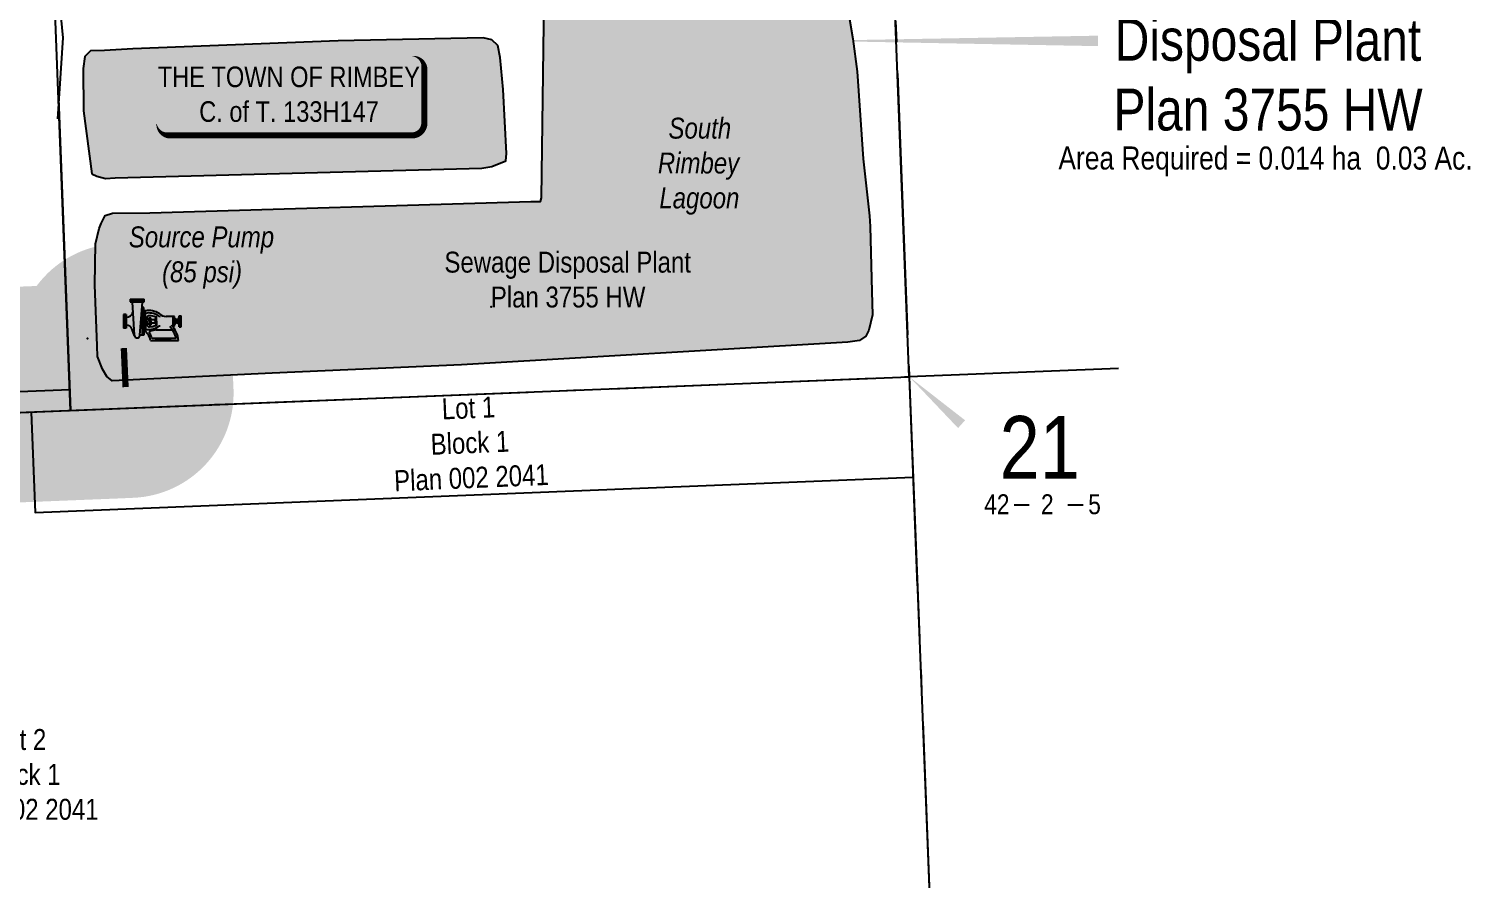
# Model space of a CAD drawing. Extents: x 670596 to 687743, y 5824540 to 5836613.
# Drawn here: x 687055 to 687743, y 5834738 to 5835144 of the extents above; entities that cross this region are included whole.
import ezdxf
from ezdxf.enums import TextEntityAlignment as Align

# ---------------------------------------------------------------- set-up
doc = ezdxf.new("R2010")
doc.units = 0
doc.header["$LTSCALE"] = 5
doc.header["$PDSIZE"] = 0.5
doc.linetypes.add('foc-QUARTERLINE', pattern=[33, 25, -3, 2, -3])
doc.layers.get('Defpoints').update_dxf_attribs({"color": 9})
for name, color, linetype in [('10', 1, 'Continuous'), ('9', 3, 'Continuous'), ('AS-FENCE', 48, 'foc-FENCE'), ('AS-OWNER', 7, 'Continuous'), ('AS-POWER', 104, 'foc-POWER'), ('C-SYMBOL', 7, 'Continuous'), ('F-RW', 190, 'Continuous'), ('L-AREAREQUIRED', 7, 'Continuous'), ('L-BD', 7, 'Continuous'), ('L-QSEC', 8, 'foc-QUARTERLINE'), ('L-SECLBL', 7, 'Continuous'), ('L-SECQ', 8, 'foc-QUARTERLINE'), ('L-TITLEDB', 4, 'Continuous'), ('L-TITLEDB-T', 4, 'Continuous'), ('P-BUFFER-H 30m', 51, 'Continuous'), ('T-WATER', 160, 'Continuous'), ('T-WATER-H', 133, 'Continuous'), ('T-WATER-T', 170, 'Continuous')]:
    doc.layers.add(name, color=color, linetype=linetype)
doc.layers.add('10-20_pump_placements_Poi', color=7, linetype='Continuous', plot=False)
doc.layers.add('P-PROPOSED-WL5', color=7, linetype='Continuous', true_color=0xbe647c)
doc.styles.add('100L', font='ARIALN.TTF', dxfattribs={"height": 11})
doc.styles.add('175L', font='ARIALN.TTF', dxfattribs={"height": 20})
doc.styles.add('80', font='ARIALN.TTF', dxfattribs={"height": 10})
doc.styles.add('80CG', font='ARIALN.TTF', dxfattribs={"height": 10})
doc.styles.add('80L', font='ARIALN.TTF', dxfattribs={"height": 10})
doc.styles.add('foc-LtypeFont', font='ARIALN.TTF', dxfattribs={"height": 7.349999999999999})
doc.styles.add('SIMPLEX', font='ARIALN.TTF')
doc.linetypes.add('foc-FENCE', pattern='A,10,-1,["X",foc-LtypeFont,S=0.2,R=0,X=-0.625,Y=-0.75],-1.239999999999999', length=12.24)
doc.linetypes.add('foc-FENCE-NOLINE', pattern='A,0,-6,["X",foc-LtypeFont,S=0.2,R=0,X=-0.625,Y=-0.75],-6.24', length=12.24)
doc.linetypes.add('foc-POWER', pattern='A,6,-1,["P",foc-LtypeFont,S=0.2,R=0,X=-0.625,Y=-0.75],-1.239999999999999,4', length=12.24)
doc.dimstyles.new('Compass 5 000', dxfattribs={"dimscale": 5, "dimtxt": 9, "dimasz": 2, "dimexe": 0.2, "dimexo": 0.0625, "dimgap": 0.5, "dimtad": 0, "dimtih": 1, "dimtoh": 1, "dimzin": 0, "dimdsep": 46, "dimtxsty": '80CG', "dimcen": 0.1, "dimse1": 1, "dimse2": 1, "dimclrd": 256, "dimclrt": 256, "dimaunit": 1, "dimadec": 4, "dimazin": 0, "dimtfac": 0.06, "dimtofl": 0, "dimtmove": 0, "dimatfit": 1, "dimfxl": 0.2, "dimtolj": 1, "dimtzin": 0, "dimlwd": -1, "dimarcsym": 0})

# ---------------------------------------------------------------- blocks, each defined once
blk = doc.blocks.new('L-SECLBL')
at = {"layer": '9', "color": 7}
for p, q in [((-5.082139060913505, -27.83004804289613), (-12.28857354467345, -27.83004804289613)), ((20.70431141927111, -27.83004804289613), (13.49787693551116, -27.83004804289613))]:
    blk.add_line(p, q, dxfattribs=at)
at = {"layer": '10', "color": 2, "style": 'SIMPLEX'}
blk.add_attdef('SEC', text='', height=30, dxfattribs=at).set_placement((0, 0), align=Align.MIDDLE)
at = {"layer": '10', "color": 5, "style": '80L'}
blk.add_attdef('TWP', text='', height=9.5, dxfattribs=at).set_placement((-14.43410290347765, -27.36845155570791), align=Align.MIDDLE_RIGHT)
blk.add_attdef('RGE', text='', height=9.5, dxfattribs=at).set_placement((3.622123863462547, -27.36845155570791), align=Align.MIDDLE_CENTER)
blk.add_attdef('MER', text='', height=9.5, dxfattribs=at).set_placement((23.16775162027989, -27.36845155570791), align=Align.MIDDLE_LEFT)
blk = doc.blocks.new('*D567')
at = {"layer": 'Defpoints', "color": 0, "transparency": 16777216}
for p in [(687046.4780139367, 5835167.301918361), (687047.4473975773, 5835064.845549649), (687050.4640897943, 5835064.96304913)]:
    blk.add_point(p, dxfattribs=at)
at = {"layer": 'F-RW', "transparency": 16777216}
for p, q in [((687033.4688985243, 5835166.795216252), (687023.4764749503, 5835166.40601361)), ((687056.470437132, 5835167.69112099), (687066.4628603272, 5835168.080323617))]:
    blk.add_line(p, q, dxfattribs=at)
for points in [[(687033.4040314197, 5835168.460620118), (687033.533765629, 5835165.129812386), (687043.4613217197, 5835167.18441888)], [(687056.4055700273, 5835169.356524856), (687056.5353042367, 5835166.025717123), (687046.4780139367, 5835167.301918361)]]:
    blk.add_solid(points, dxfattribs=at)
at = {"layer": 'F-RW', "transparency": 16777216, "insert": (686981.788207556, 5835166.40601361), "char_height": 10, "attachment_point": 5, "style": '80CG'}
blk.add_mtext('\\A1;3.00 Utility R/W\\PPlan 092 5275', dxfattribs=at)
blk = doc.blocks.new('*U877')
h = blk.add_hatch(color=59)
edge = h.paths.add_edge_path()
edge.add_line((-58.99999999999999, -20), (58.99999999999999, -20))
edge.add_arc((58.99999999999999, -13.99999999999999), 6.000000000000007, 269.9999999999999, 359.9999999999999)
edge.add_line((65, -14), (65, 12.5))
edge.add_arc((58.99999999999999, 12.49999999999999), 6.000000000000007, 6.785183320455494e-14, 90.00000000000007)
edge.add_line((58.99999999999999, 18.5), (-58.99999999999999, 18.5))
edge.add_arc((-58.99999999999999, 12.49999999999999), 6.000000000000007, 89.99999999999993, 179.9999999999999)
edge.add_line((-65, 12.5), (-65, -14))
edge.add_arc((-58.99999999999999, -13.99999999999999), 6.000000000000007, 180, 270.0000000000001)
at = {"color": 1, "flags": 128}
blk.add_lwpolyline([(-58.99999999999999, -20, 3, 3, 0), (58.99999999999999, -20, 3, 3, 0.4142135623730951), (65, -14, 3, 3, 0), (65, 12.5, 3, 0, 0.4142135623730951), (58.99999999999999, 18.5, 0, 0, 0), (-58.99999999999999, 18.5, 0, 0, 0.4142135623730951), (-65, 12.5, 0, 0, 0), (-65, -14, 0, 3, 0.4142135623730951)], format="xyseb", close=True, dxfattribs=at)
blk.add_lwpolyline([(-29.35877694788403, -8.721113878037666, 0, 7.499999999999999, 0), (-6.097723216979049e-17, -6.410358460425463e-16, 0, 0, 0)], format="xyseb", dxfattribs=at)
at = {"color": 1, "style": '80'}
blk.add_attdef('ENTER_TEXT_001', (-36.68144611186905, -4.993178717598909), '', height=10, dxfattribs=at)
blk = doc.blocks.new('A$C32476C2E')
for p, q in [((-61.88993703119559, 54.19203774227935), (-61.88993703119559, 47.16078774227935)), ((-61.88993703119559, 54.19203774227935), (-26.73368703119559, 54.19203774227935)), ((-61.88993703119559, 50.67641274227935), (-26.73368703119559, 50.67641274227935)), ((-61.88993703119559, 47.16078774227935), (-26.73368703119559, 47.16078774227935)), ((-51.34306203119559, -37.7901665499885), (-56.61649953119559, 46.37910114464466)), ((-37.28056203119559, -37.21421225772247), (-30.99515946011525, 46.59115535670207)), ((-26.73368703119559, 47.16078774227935), (-26.73368703119559, 54.19203774227935)), ((-72.43681203119559, 15.52016274227935), (-79.46806203119559, 15.52016274227935)), ((-79.46806203119559, 15.52016274227935), (-79.46806203119559, -19.63608725772065)), ((-75.95243703119559, 15.52016274227935), (-75.95243703119559, -19.63608725772065)), ((-72.43681203119559, 15.52016274227935), (-72.43681203119559, -19.63608725772065)), ((-32.00712453119559, -2.057962257720646), (-32.00712453119559, 33.09828774227935)), ((-27.61259328119559, 33.09828774227935), (-32.00712453119559, 33.09828774227935)), ((-27.61259328119559, 24.30922524227935), (-27.61259328119559, 33.09828774227935)), ((-27.61259328119559, -2.057962257720646), (-27.61259328119559, 24.30922524227935)), ((-23.21806203119559, 24.30922524227935), (-27.61259328119559, 24.30922524227935)), ((-23.21806203119559, -2.057962257720646), (-23.21806203119559, 24.30922524227935)), ((-19.70243703119559, -2.057962257720646), (-19.70243703119559, 6.788695671510141)), ((-19.70243703119559, 4.270162742279354), (-13.37431203119559, 4.270162742279354)), ((-13.37431203119559, 6.788695671510141), (-9.858687031195586, 6.788695671510141)), ((-13.37431203119559, -2.057962257720646), (-13.37431203119559, 6.788695671510141)), ((-9.858687031195586, -2.057962257720646), (-9.858687031195586, 6.788695671510141)), ((-9.858687031195586, 2.336568992279354), (1.391312968804414, 2.336568992279354)), ((1.391312968804414, 4.162344098765971), (3.149125468804414, 5.920156598765971)), ((1.391312968804414, -2.057962257720646), (1.391312968804414, 4.162344098765971)), ((3.149125468804414, -2.057962257720646), (3.149125468804414, 8.488912742277535)), ((5.258500468804414, -2.057962257720646), (5.258500468804414, 8.791136355108392)), ((50.61006296880441, 10.24672524227935), (29.51631296880441, 10.24672524227935)), ((47.09443796880441, -14.36264975772065), (47.09443796880441, 10.24672524227935)), ((50.61006296880441, -14.36264975772065), (50.61006296880441, 10.24672524227935)), ((54.12568796880441, 3.215475242279354), (50.61006296880441, 6.731100242279354)), ((54.12568796880441, -7.331399757720646), (54.12568796880441, 3.215475242279354)), ((59.39912546880441, 2.336568992279354), (54.12568796880441, 2.336568992279354)), ((62.91475046880441, 4.973287742279354), (59.39912546880441, 4.973287742279354)), ((59.39912546880441, -9.089212257720646), (59.39912546880441, 4.973287742279354)), ((62.91475046880441, -16.12046225772065), (62.91475046880441, 12.00453774227935)), ((62.91475046880441, 12.00453774227935), (68.18818796880441, 12.00453774227935)), ((68.18818796880441, -16.12046225772065), (68.18818796880441, 12.00453774227935)), ((-72.43681203119559, -19.63608725772065), (-79.46806203119559, -19.63608725772065)), ((-51.12952825602406, -39.24579282118611), (-57.14160108791839, -22.72775847143384)), ((-32.00712453119559, -2.057962257720646), (-32.00712453119559, -37.21421225772247)), ((-27.61259328119559, -2.057962257720646), (-27.61259328119559, -28.42514975772065)), ((-27.61259328119559, -28.42514975772247), (-27.61259328119559, -37.21421225772247)), ((-23.21806203119559, -28.42514975772247), (-27.61259328119559, -28.42514975772247)), ((-23.21806203119559, -2.057962257720646), (-23.21806203119559, -28.42514975772065)), ((-19.70243703119559, -2.057962257720646), (-19.70243703119559, -10.90462018695325)), ((-19.70243703119559, -8.386087257720646), (-13.37431203119559, -8.386087257720646)), ((-13.37431203119559, -2.057962257720646), (-13.37431203119559, -10.90462018695325)), ((-13.37431203119559, -10.90462018695325), (-9.858687031195586, -10.90462018695325)), ((4.305314451125014, -24.1032480304857), (-10.55041130657628, -26.92590041363292)), ((-9.858687031195586, -2.057962257720646), (-9.858687031195586, -10.90462018695325)), ((-9.858687031195586, -6.452493507720646), (1.391312968804414, -6.452493507720646)), ((1.391312968804414, -2.057962257720646), (1.391312968804414, -8.278268614209082)), ((1.391312968804414, -8.278268614209082), (3.149125468804414, -10.03608111420908)), ((3.149125468804414, -2.057962257720646), (3.149125468804414, -12.60483725772065)), ((4.305314451125014, -18.7489867946224), (4.305314451125014, -24.1032480304857)), ((4.305314451125014, -24.1032480304857), (45.68698958517416, -24.1032480304857)), ((5.258500468804414, -2.057962257720646), (5.258500468804414, -12.9070608705515)), ((50.61006296880441, -14.36264975772065), (45.33662546880441, -14.36264975772065)), ((54.12568796880441, -7.331399757720646), (50.61006296880441, -10.84702475772065)), ((59.39912546880441, -6.452493507720646), (54.12568796880441, -6.452493507720646)), ((62.91475046880441, -9.089212257720646), (59.39912546880441, -9.089212257720646)), ((62.91475046880441, -16.12046225772065), (68.18818796880441, -16.12046225772065)), ((-27.61259328119559, -37.21421225772247), (-37.28056203119559, -37.21421225772247)), ((-10.20844021895937, -51.10622978739138), (61.21962951849855, -51.10622978674655)), ((54.91529448686924, -45.8327922872104), (-6.157027354147431, -45.8327922872104)), ((4.34739144838386, -48.9968547872104), (2.23801644838386, -51.1062297872104)), ((39.39662139818392, -48.9968547872104), (4.34739144838386, -48.9968547872104)), ((39.39662139818392, -48.9968547872104), (41.50599639818392, -51.1062297872104))]:
    blk.add_line(p, q)
for centre, radius, start, end in [((-57.26730073718136, 46.51273345590562), 0.6643792624125181, 348.3964511492638, 77.27232175530291), ((-30.28327044337493, 46.43405835053454), 0.7290167634540492, 94.53994781668997, 183.8660646868405), ((-70.65412342620039, 24.2550015530469), 15.97906820182623, 263.5945194043522, 348.0269283035627), ((-14.12740658641269, -21.64374753381162), 46.84352381467226, 56.19006752933596, 101.1900675230694), ((-14.12740658641269, -21.64374753381162), 40.69118006467227, 56.19006752933596, 102.9091653320807), ((-13.70278536785554, 6.004886078939307), 6.050634475722536, 82.55688916562542, 172.5568891640034), ((-13.82035746848851, -30.5925084931514), 42.60658208469801, 66.52910747046464, 88.78776429349294), ((3.526460787146789, 13.36761596629185), 4.893273657836026, 265.5773564003583, 292.9639320502018), ((6.870051198064175, 5.476803549287069), 3.676704022204576, 95.16316725837892, 112.9639320502018), ((13.3930920742896, 17.34113489596712), 7.111909899255153, 226.6907687436891, 273.7462144402068), ((29.21472002402152, 34.98102413032393), 24.73613752766352, 225.6985905132676, 270.6985905142661), ((-71.03880731075333, -26.81022203346765), 14.48443473302684, 16.37075524429027, 95.53868064803719), ((-14.12740658641269, 17.52782301836851), 40.69118006467227, 257.0908346679192, 303.8099324706641), ((-52.68084889185047, -60.39631423260289), 43.47655882744515, 12.33811534400545, 47.33811534420311), ((-13.70278536785554, -10.12081059438242), 6.050634475722536, 187.4431108359966, 277.4431108343746), ((-9.894168002807419, -30.37973362716184), 3.515624999999996, 100.758207145662, 215.0512070311248), ((-13.82035746848851, 26.47658397770829), 42.60658208469801, 271.212235706507, 293.4708925295354), ((-52.68084889185047, -60.39631423260289), 48.74999632744515, 17.38187633220409, 35.05120703112475), ((3.526460787146789, -17.48354048173314), 4.893273657836026, 67.03606794979818, 94.42264359964177), ((6.870051198064175, -9.592728064728362), 3.676704022204576, 247.0360679497982, 264.8368327416211), ((13.3930920742896, -21.45705941141023), 7.111909899255153, 86.25378555979323, 133.3092312563109), ((-10.20329619868426, -60.6636075737988), 66.78610585247161, 12.83031304376394, 42.6216932248688), ((-10.20329619868426, -60.6636075737988), 72.0595433524716, 7.621693221470606, 42.6216932248688), ((-44.31181203119559, -37.50218940385457), 7.037144832898841, 182.3453380859005, 2.345338085900539)]:
    blk.add_arc(centre, radius, start, end)

msp = doc.modelspace()

# ---------------------------------------------------------------- hatches: boundary and pattern name
at = {"layer": 'P-BUFFER-H 30m'}
h = msp.add_hatch(color=256, dxfattribs=at)
h.dxf.hatch_style = 1
edge = h.paths.add_edge_path()
edge.add_line((677190.8804809288, 5826034.364196857), (676987.8400782319, 5826027.224889108))
edge.add_line((676987.8400782319, 5826027.224889108), (676988.3507168845, 5826011.208282362))
edge.add_arc((676938.3823056491, 5826009.615198222), 49.99380000023535, -120.52104744626439, 1.8260754748254726, ccw=False)
edge.add_line((676912.9927120588, 5825966.548406191), (676909.9340709371, 5825968.351597266))
edge.add_arc((676935.3236645277, 5826011.418389297), 49.99380000083318, 181.8260754748169, 239.4789525533908, ccw=False)
edge.add_line((676885.3552532921, 5826009.825305157), (676883.2220057723, 5826076.736390817))
edge.add_arc((676933.1904170058, 5826078.329474955), 49.9937999983143, 92.0138048504997, 181.8260754727598, ccw=False)
edge.add_line((676931.4336204253, 5826128.292398249), (677186.7816153753, 5826137.270945847))
edge.add_line((677186.7816153753, 5826137.270945847), (677172.574498836, 5826493.956998709))
edge.add_arc((677222.5286888516, 5826495.946717557), 49.99380042781332, 182.2172358071159, 182.2809350214778, ccw=False)
edge.add_line((677172.5723176165, 5826494.012537048), (677161.5759870582, 5826778.027777437))
edge.add_arc((677211.532357861, 5826779.961958033), 49.99379999927343, 133.3220099688192, 182.2172359265373, ccw=False)
edge.add_line((677177.2317179876, 5826816.33290994), (677158.549569825, 5827298.558739234))
edge.add_line((677158.549569825, 5827298.558739234), (677123.3278614666, 5828102.040965809))
edge.add_line((677123.3278614666, 5828102.040965809), (677088.028748123, 5828904.380935578))
edge.add_arc((677137.974234793, 5828906.578297582), 49.99380000040178, 92.09452760875541, 182.5191151791653, ccw=False)
edge.add_line((677136.1470483202, 5828956.53869618), (677941.6879508107, 5828985.999498769))
edge.add_line((677941.6879508107, 5828985.999498769), (678795.3902787333, 5829017.43004334))
edge.add_arc((678838.0138609824, 5828991.303231927), 49.99379999916208, 92.1786548630281, 148.4931142227139, ccw=False)
edge.add_line((678836.1133197733, 5829041.260893816), (679095.9397295007, 5829051.145479688))
edge.add_line((679095.9397295007, 5829051.145479688), (679103.0377456074, 5829053.866932841))
edge.add_arc((679120.93546327, 5829007.186618567), 49.99379999770464, 92.18665993848322, 110.97734287237219, ccw=False)
edge.add_line((679119.0279422487, 5829057.144014434), (679561.0690634183, 5829074.022450952))
edge.add_arc((679566.8769531734, 5829024.367154607), 49.99380000101343, 92.1953972546412, 96.67124038566112, ccw=False)
edge.add_line((679564.9618139244, 5829074.324259008), (680316.8067394629, 5829103.146740815))
edge.add_line((680316.8067394629, 5829103.146740815), (680289.0287524462, 5829852.071255763))
edge.add_line((680289.0287524462, 5829852.071255763), (680264.0539601898, 5830522.758450821))
edge.add_arc((680314.0131344914, 5830524.618811329), 49.99379999675961, 133.2580564013819, 182.1325728501446, ccw=False)
edge.add_line((680279.7531132465, 5830561.028026954), (680276.1957078535, 5830656.553154374))
edge.add_line((680276.1957078535, 5830656.553154374), (680246.2125682475, 5831460.205680083))
edge.add_line((680246.2125682475, 5831460.205680083), (680215.3506607822, 5832284.366377101))
edge.add_arc((680265.3094459989, 5832286.237157142), 49.99379999845644, 92.1486262944868, 182.1445225585416, ccw=False)
edge.add_line((680263.43508773, 5832336.195808237), (681068.8770913476, 5832366.414536078))
edge.add_line((681068.8770913476, 5832366.414536078), (681821.4006106888, 5832394.715976526))
edge.add_line((681821.4006106888, 5832394.715976526), (681805.5984908852, 5832816.244075933))
edge.add_arc((681855.5571990293, 5832818.116913099), 49.99380000031443, 143.1131917431615, 182.1468817975064, ccw=False)
edge.add_line((681815.5710140482, 5832848.124996162), (681834.7319575336, 5832873.657217894))
edge.add_arc((681874.7181425142, 5832843.649134831), 49.99379999989645, 2.145927336964519, 143.1131917428412, ccw=False)
edge.add_line((681924.6768818494, 5832845.521139761), (681941.4012525458, 5832399.193001022))
edge.add_line((681941.4012525458, 5832399.193001022), (682694.7046213544, 5832426.985183655))
edge.add_line((682694.7046213544, 5832426.985183655), (683448.0593631715, 5832454.840189478))
edge.add_line((683448.0593631715, 5832454.840189478), (683412.2190721737, 5833411.236946976))
edge.add_arc((683462.1778053935, 5833413.109115114), 49.9938000001992, 133.5622716260726, 182.1461145137379, ccw=False)
edge.add_line((683427.7249511557, 5833449.335912838), (683406.046508811, 5834013.773954656))
edge.add_line((683406.046508811, 5834013.773954656), (683375.9157095338, 5834817.728394403))
edge.add_line((683375.9157095338, 5834817.728394403), (683345.9769720432, 5835624.469940008))
edge.add_arc((683395.9363817504, 5835626.323968095), 49.99380000002244, 92.2874280629639, 182.1253105176608, ccw=False)
edge.add_line((683393.9410018761, 5835676.277931877), (684197.2898973346, 5835708.36720161))
edge.add_line((684197.2898973346, 5835708.36720161), (684908.4665569164, 5835736.779614375))
edge.add_line((684908.4665569164, 5835736.779614375), (684942.3609480461, 5835811.073273954))
edge.add_arc((684987.8448597557, 5835790.322519415), 49.99379999903799, 65.13145555306909, 155.4764919075257, ccw=False)
edge.add_line((685008.8691414252, 5835835.680645684), (685028.6674978568, 5835826.503762593))
edge.add_arc((685007.6432161885, 5835781.145636323), 49.99379999919473, -16.068914394252715, 65.13145555484948, ccw=False)
edge.add_line((685055.6837318634, 5835767.307685168), (685044.6581673055, 5835729.030789898))
edge.add_line((685044.6581673055, 5835729.030789898), (685314.6884337378, 5835739.386260556))
edge.add_arc((685316.6042525291, 5835689.429182211), 49.99379999981374, 34.222356411706926, 92.19617662151978, ccw=False)
edge.add_line((685357.9421855058, 5835717.545998098), (685598.0179538922, 5835364.581563503))
edge.add_line((685598.0179538922, 5835364.581563503), (685834.7504314238, 5835370.452297323))
edge.add_arc((685835.9898476929, 5835320.473863116), 49.99380000023381, 2.198313207829017, 91.42058810459667, ccw=False)
edge.add_line((685885.9468545618, 5835322.391544829), (685911.1915576167, 5834664.748623219))
edge.add_line((685911.1915576167, 5834664.748623219), (686635.7704043548, 5834691.532356042))
edge.add_line((686635.7704043548, 5834691.532356042), (686625.9926963131, 5834943.667361042))
edge.add_line((686625.9926963131, 5834943.667361042), (686625.6034464774, 5834953.704836996))
edge.add_arc((686675.5596969487, 5834955.642123058), 49.99379999997503, 92.28887452050111, 182.2207976408811, ccw=False)
edge.add_line((686673.563055965, 5835005.596036451), (687058.3659113237, 5835020.97647613))
edge.add_arc((687098.5545669943, 5834991.240101201), 49.99380000066553, 92.51271520238419, 143.5015347609716, ccw=False)
edge.add_line((687096.3627839483, 5835041.185833007), (687099.3595278569, 5835041.317339993))
edge.add_arc((687101.5513109004, 5834991.371608186), 49.99380000256271, 2.5127152038153895, 92.51271519935818, ccw=False)
edge.add_line((687151.4970427067, 5834993.563391233), (687152.4464369555, 5834971.928863783))
edge.add_arc((687102.5007051491, 5834969.737080734), 49.99380000164975, -87.48749154816238, 2.512715205947984, ccw=False)
edge.add_line((687104.6923079671, 5834919.791341019), (687096.4293126514, 5834919.428763471))
edge.add_arc((687094.2377107601, 5834969.37450309), 49.99379986540583, 272.28887346647775, 272.5125073956652, ccw=False)
edge.add_line((687096.2343508195, 5834919.420589795), (686730.5644227695, 5834904.804886732))
edge.add_line((686730.5644227695, 5834904.804886732), (686741.0095050527, 5834635.460490009))
edge.add_arc((686691.05325458, 5834633.523203942), 49.99380000155142, -87.77920235092552, 2.220797646151823, ccw=False)
edge.add_line((686692.9905406494, 5834583.566953469), (686662.1708520589, 5834582.371776638))
edge.add_arc((686660.2335659824, 5834632.328027107), 49.993799998436, 247.18295690103, 272.2207976573724, ccw=False)
edge.add_line((686640.8464810272, 5834586.246349889), (686635.5675002821, 5834588.467277046))
edge.add_line((686635.5675002821, 5834588.467277046), (685862.1137111452, 5834559.876903853))
edge.add_arc((685860.2669739408, 5834609.836583599), 49.99380000099103, 182.1983132067573, 272.1169490162134, ccw=False)
edge.add_line((685810.3099670717, 5834607.918901887), (685785.0407420208, 5835266.200639391))
edge.add_line((685785.0407420208, 5835266.200639391), (685571.6881295895, 5835260.909703347))
edge.add_arc((685570.4487133214, 5835310.888137554), 49.99380000021073, 214.2223564129646, 271.42058810352967, ccw=False)
edge.add_line((685529.1107803453, 5835282.771321665), (685289.297665682, 5835635.349597247))
edge.add_line((685289.297665682, 5835635.349597247), (685002.2255493896, 5835624.340583656))
edge.add_line((685002.2255493896, 5835624.340583656), (684975.4307748425, 5835623.270117534))
edge.add_arc((684973.4350867369, 5835673.224069004), 49.99380000004176, 229.8379582817899, 272.2877815956027, ccw=False)
edge.add_line((684941.1915087594, 5835635.017633451), (684201.4007238897, 5835605.462049946))
edge.add_line((684201.4007238897, 5835605.462049946), (683450.8530729626, 5835575.48189295))
edge.add_line((683450.8530729626, 5835575.48189295), (683478.8314097072, 5834821.566028071))
edge.add_line((683478.8314097072, 5834821.566028071), (683508.9597258829, 5834017.677363908))
edge.add_line((683508.9597258829, 5834017.677363908), (683532.1915619628, 5833412.794458669))
edge.add_arc((683482.2345943314, 5833410.875755069), 49.99379999995887, -46.495354788506916, 2.199485212504726, ccw=False)
edge.add_line((683516.6509952986, 5833374.614324003), (683552.9598423014, 5832405.71416794))
edge.add_arc((683503.0011090818, 5832403.841999803), 49.99380000008286, -87.88247491693062, 2.146114513742873, ccw=False)
edge.add_line((683504.8483485939, 5832353.882338628), (682698.5058997488, 5832324.068132591))
edge.add_line((682698.5058997488, 5832324.068132591), (681892.2713750014, 5832294.323121213))
edge.add_arc((681890.4281704917, 5832344.28293142), 49.99380000310763, 264.0564450952953, 272.1128975843043, ccw=False)
edge.add_arc((681876.3416856104, 5832343.751338695), 49.99379123082461, 272.1539470952598, 280.2658647043726, ccw=False)
edge.add_line((681878.2206829764, 5832293.792870639), (681072.7430562018, 5832263.499894642))
edge.add_line((681072.7430562018, 5832263.499894642), (680320.2486431507, 5832235.267664449))
edge.add_line((680320.2486431507, 5832235.267664449), (680349.1279229098, 5831464.052608143))
edge.add_line((680349.1279229098, 5831464.052608143), (680379.1114616329, 5830660.389395101))
edge.add_line((680379.1114616329, 5830660.389395101), (680384.1821018971, 5830524.230174452))
edge.add_arc((680334.2229329881, 5830522.369669035), 49.99380000044761, -46.742123015459015, 2.132739039330204, ccw=False)
edge.add_line((680368.4828402228, 5830485.960346125), (680391.9449242785, 5829855.896258929))
edge.add_line((680391.9449242785, 5829855.896258929), (680421.6849619369, 5829054.072756211))
edge.add_arc((680371.7255148669, 5829052.219735185), 49.99380000027605, -87.80460273545219, 2.1241555741411275, ccw=False)
edge.add_line((680373.6406541246, 5829002.262630784), (679575.7986518892, 5828971.676820052))
edge.add_arc((679569.97741778, 5829021.330553777), 49.99380000920783, 272.1866600040701, 276.68663828273515, ccw=False)
edge.add_line((679571.8849388589, 5828971.373157901), (679131.7196288949, 5828954.566345371))
edge.add_line((679131.7196288949, 5828954.566345371), (679124.6180614812, 5828951.84353061))
edge.add_arc((679106.7203438181, 5828998.523844884), 49.99379999787134, 272.17865485293623, 290.97734287287045, ccw=False)
edge.add_line((679108.6208850183, 5828948.566182995), (678884.6317231485, 5828940.044954888))
edge.add_arc((678841.9738664721, 5828966.115768113), 49.99380000025629, 272.1084919261836, 328.56835824806956, ccw=False)
edge.add_line((678843.8132294046, 5828916.155816327), (677945.4648178057, 5828883.081549651))
edge.add_line((677945.4648178057, 5828883.081549651), (677193.2629791098, 5828855.571498886))
edge.add_line((677193.2629791098, 5828855.571498886), (677226.2159118258, 5828106.559611387))
edge.add_line((677226.2159118258, 5828106.559611387), (677261.4438908768, 5827302.934352148))
edge.add_arc((677211.4980557177, 5827300.744910261), 49.9938006709377, 2.2186144612774115, 2.5100294866941795, ccw=False)
edge.add_line((677261.4543806409, 5827302.680292831), (677281.716245678, 5826779.678623745))
edge.add_arc((677231.7599214221, 5826777.743241201), 49.99380000313408, -46.67947833548982, 2.2186144610196266, ccw=False)
edge.add_line((677266.0596165219, 5826741.371398317), (677275.4813017863, 5826498.026385084))
edge.add_line((677275.4813017863, 5826498.026385084), (677306.8265570115, 5825711.067586553))
edge.add_line((677306.8265570115, 5825711.067586553), (677315.4714988866, 5825699.600924448))
edge.add_arc((677275.5516906457, 5825669.504596615), 49.99380000570915, 1.9884116911886736, 37.01335822943719, ccw=False)
edge.add_line((677325.5153876417, 5825671.239249744), (677327.4166101103, 5825616.477809747))
edge.add_arc((677277.4529131183, 5825614.743156615), 49.99380000159369, -88.09994367683862, 1.988411694546187, ccw=False)
edge.add_line((677279.1105155938, 5825564.776844037), (677258.016187183, 5825564.077052337))
edge.add_arc((677256.358584709, 5825614.043364914), 49.99380000065875, 181.9899797795944, 271.9000563214632, ccw=False)
edge.add_line((677206.3949352117, 5825612.307344364), (677206.1559706131, 5825619.184880148))
edge.add_line((677206.1559706131, 5825619.184880148), (676448.533593389, 5825593.111541637))
edge.add_line((676448.533593389, 5825593.111541637), (675621.6057719105, 5825565.446610208))
edge.add_line((675621.6057719105, 5825565.446610208), (674813.8111490574, 5825535.401462504))
edge.add_line((674813.8111490574, 5825535.401462504), (674006.0721404072, 5825504.830373805))
edge.add_line((674006.0721404072, 5825504.830373805), (673985.9665052483, 5825504.069421399))
edge.add_arc((673984.0757076475, 5825554.027453082), 49.99380006697655, 271.8479045362655, 272.16748008653553, ccw=False)
edge.add_line((673985.6878290881, 5825504.059652354), (673184.7026517789, 5825478.217304553))
edge.add_line((673184.7026517789, 5825478.217304553), (672384.0685141787, 5825452.35252918))
edge.add_line((672384.0685141787, 5825452.35252918), (672364.0284384795, 5825451.705127283))
edge.add_line((672364.0284384795, 5825451.705127283), (671562.2552382208, 5825423.566951888))
edge.add_line((671562.2552382208, 5825423.566951888), (671405.7156180537, 5825418.102133894))
edge.add_line((671405.7156180537, 5825418.102133894), (671360.4740762493, 5825352.877993526))
edge.add_line((671360.4740762493, 5825352.877993526), (671368.4304930212, 5825306.564644086))
edge.add_line((671368.4304930212, 5825306.564644086), (671377.8639585739, 5825268.224871074))
edge.add_line((671377.8639585739, 5825268.224871074), (671395.7984005411, 5825272.309791232))
edge.add_arc((671406.9011097403, 5825223.564433639), 49.99379999951159, 6.188841273271009, 102.83133203417083, ccw=False)
edge.add_line((671456.6035448087, 5825228.954052057), (671457.8415193033, 5825217.537595057))
edge.add_line((671457.8415193033, 5825217.537595057), (671465.0547432953, 5825159.957371482))
edge.add_line((671465.0547432953, 5825159.957371482), (671491.7121325003, 5825126.618281857))
edge.add_arc((671452.66560341, 5825095.397317675), 49.99380000021132, 1.3091926343059868, 38.64525765748152, ccw=False)
edge.add_line((671502.6463528518, 5825096.539562705), (671503.5232328062, 5825058.170284533))
edge.add_arc((671453.5424833649, 5825057.028039503), 49.99379999983714, -32.60195663096971, 1.3091926343183218, ccw=False)
edge.add_line((671495.658960158, 5825030.091402353), (671398.3099548325, 5824877.882457312))
edge.add_arc((671356.1934780393, 5824904.819094462), 49.99379999988853, 193.7273876631929, 327.3980433691022, ccw=False)
edge.add_arc((671355.0901835654, 5824908.661962905), 49.99381142199702, 147.3980158703505, 198.3106756711487, ccw=False)
edge.add_line((671312.9737100782, 5824935.598626423), (671400.1933682589, 5825071.969944385))
edge.add_line((671400.1933682589, 5825071.969944385), (671400.0947135057, 5825076.286740148))
edge.add_line((671400.0947135057, 5825076.286740148), (671375.283485024, 5825107.316927075))
edge.add_arc((671414.3300141079, 5825138.537891256), 49.9937999940473, 187.1403940578782, 218.6452576603968, ccw=False)
edge.add_line((671364.7239384755, 5825132.323609462), (671361.4009305264, 5825158.849825878))
edge.add_line((671361.4009305264, 5825158.849825878), (671349.9518265205, 5825156.242068364))
edge.add_arc((671338.8491173235, 5825204.987425959), 49.99380000083649, 193.8229906482681, 282.831332031225, ccw=False)
edge.add_line((671290.3032134012, 5825193.042751375), (671268.000625006, 5825283.685598579))
edge.add_arc((671319.4596445936, 5825296.347042568), 52.99380021096017, 189.7479906476479, 193.8229906484293, ccw=False)
edge.add_line((671267.2309690022, 5825287.37440044), (671255.5108952796, 5825355.595546384))
edge.add_arc((671307.739570673, 5825364.568188477), 52.99380000977771, 145.2535906554366, 189.7479906461871, ccw=False)
edge.add_line((671264.1954842594, 5825394.771754126), (671336.2351846354, 5825498.630449963))
edge.add_arc((671377.3142230674, 5825470.136720127), 49.99379999987853, 91.99939063574249, 145.2535906526595, ccw=False)
edge.add_line((671375.56999599, 5825520.100083808), (671558.6523416395, 5825526.491510663))
edge.add_line((671558.6523416395, 5825526.491510663), (672360.4859280474, 5825554.631806166))
edge.add_arc((672362.2393772946, 5825504.668765158), 49.99380012542721, 91.85035024035119, 92.00996624192481, ccw=False)
edge.add_line((672360.6251229485, 5825554.636497085), (672380.7431683653, 5825555.28642947))
edge.add_line((672380.7431683653, 5825555.28642947), (673181.37943923, 5825581.151273713))
edge.add_line((673181.37943923, 5825581.151273713), (673982.2274373757, 5825606.989195724))
edge.add_line((673982.2274373757, 5825606.989195724), (674002.1769675586, 5825607.744286284))
edge.add_line((674002.1769675586, 5825607.744286284), (674809.948702986, 5825638.316602957))
edge.add_line((674809.948702986, 5825638.316602957), (675617.8823731957, 5825668.366912764))
edge.add_arc((675619.7405585845, 5825618.4076575), 49.99380000953518, 91.91611826187881, 92.13007831188071, ccw=False)
edge.add_line((675618.068948932, 5825668.373503441), (676445.0421715702, 5825696.039930785))
edge.add_line((676445.0421715702, 5825696.039930785), (677203.3168126083, 5825722.13574103))
edge.add_line((677203.3168126083, 5825722.13574103), (677190.8804809288, 5826034.364196857))
at = {"layer": 'P-PROPOSED-WL5'}
h = msp.add_hatch(color=256, dxfattribs=at)
h.dxf.hatch_style = 1
h.paths.add_polyline_path([(686644.990844603, 5834641.84524194), (686645.1133166883, 5834638.689287712), (686660.2335659906, 5834632.328027107), (686691.0532545816, 5834633.523203944), (686678.6731866815, 5834952.764530074), (687102.5007095431, 5834969.736980631), (687102.3691972127, 5834972.733846396), (687099.3724576969, 5834972.60223932), (686675.5596969489, 5834955.64212306), (686687.9396268202, 5834636.404356213), (686660.7828721439, 5834635.351226686), (686645.3183035968, 5834641.857346307)])
at = {"layer": 'T-WATER-H'}
h = msp.add_hatch(color=256, dxfattribs=at)
h.dxf.hatch_style = 1
h.paths.add_polyline_path([(687089.1933675626, 5835050.863650571), (687091.1877791659, 5835054.562411369), (687094.6050851853, 5835055.699584639), (687112.5438801687, 5835055.978258946), (687294.5607296933, 5835061.337200493), (687299.1166032254, 5835061.335710646), (687299.6866314659, 5835063.04296043), (687300.8762972147, 5835157.929806976), (687302.0171912296, 5835163.905428477), (687302.8731283911, 5835169.027457162), (687306.5751120929, 5835170.164537353), (687312.5552759379, 5835171.870017917), (687330.2092071178, 5835171.57963997), (687406.2924249741, 5835172.12698504), (687424.800689858, 5835172.405537275), (687429.3561911479, 5835171.265756744), (687434.4800455894, 5835166.710917963), (687439.0348954664, 5835163.579160837), (687442.7346671767, 5835157.601956336), (687446.7421067229, 5835148.391065975), (687448.4475598797, 5835138.99964126), (687450.4355289001, 5835123.34758894), (687453.2692841506, 5835081.7767161), (687456.3924919646, 5835054.456843941), (687456.6754945581, 5835049.334442808), (687457.5196130878, 5835018.315902946), (687457.8007759352, 5835007.2175078), (687456.0898322382, 5834999.819241295), (687454.6651696833, 5834996.973980192), (687451.5323766862, 5834994.983027851), (687446.0650335376, 5834994.083000429), (687261.3370401133, 5834983.276063312), (687170.9052350643, 5834979.34882751), (687094.4735482683, 5834975.625958878), (687091.9742151642, 5834977.768403144), (687089.8323400938, 5834981.16003965), (687087.5128157138, 5834987.228751893), (687087.2888183079, 5834992.446943196), (687086.2268394378, 5835021.537749937), (687086.5324488665, 5835041.073795247), (687088.2854019934, 5835048.421287615)])
h = msp.add_hatch(color=256, dxfattribs=at)
h.dxf.hatch_style = 1
h.paths.add_polyline_path([(687084.7161354704, 5835074.589474483), (687087.1946935705, 5835073.349943263), (687091.2508473534, 5835072.335141444), (687095.8708069231, 5835072.558811734), (687271.1376470459, 5835077.327007291), (687275.8307132992, 5835078.047027511), (687282.5098434177, 5835080.750610222), (687282.872021628, 5835084.177813633), (687281.2575777291, 5835114.843849488), (687279.8185911977, 5835130.1771061), (687278.7374766396, 5835135.769382177), (687275.8504747397, 5835138.476157335), (687271.699527234, 5835139.55978304), (687202.4601520548, 5835137.998072127), (687104.2705345321, 5835134.24208263), (687090.7332220459, 5835133.524954628), (687084.054917774, 5835133.346749819), (687081.3466176332, 5835130.641868587), (687080.6227296641, 5835124.869794026), (687080.7967088249, 5835104.666583529)])

# ---------------------------------------------------------------- linework, layer by layer
at = {"layer": '10-20_pump_placements_Poi'}
for p in [(687275.5643318811, 5835010.957109889), (687275.5643318811, 5835010.957109889), (687082.7106978488, 5834995.870624958), (687082.7106978488, 5834995.870624958)]:
    msp.add_point(p, dxfattribs=at)
at = {"layer": 'AS-FENCE', "linetype": 'foc-FENCE-NOLINE', "flags": 128}
msp.add_lwpolyline([(687068.8149373594, 5835110.617697112), (687074.5689999977, 5834961.525000001), (687213.3885398788, 5834967.111962222)], dxfattribs=at)
at = {"layer": 'AS-POWER', "flags": 128}
for points in [[(687065.5771211983, 5835194.254350645), (687070.9047246214, 5835139.549221542)], [(687070.9047246214, 5835139.549221542), (687068.3772680918, 5835100.736420771)]]:
    msp.add_lwpolyline(points, dxfattribs=at)
at = {"layer": 'C-SYMBOL', "color": 3, "flags": 128}
msp.add_lwpolyline([(687429.1378070466, 5835138.082223613, 0, 5, 0), (687565.5649241622, 5835138.037609432, 0, 0, 0)], format="xyseb", dxfattribs=at)
at = {"layer": 'L-QSEC', "flags": 128}
for points in [[(687444.3083977377, 5835782.002708569), (687475.3522260017, 5834977.460562677)], [(687575.2572834588, 5834981.52808894), (687475.3470000002, 5834977.596)], [(687475.3522260018, 5834977.460562677), (687479.2026963339, 5834877.670496967)]]:
    msp.add_lwpolyline(points, dxfattribs=at)
at = {"layer": 'L-SECLBL', "flags": 128}
msp.add_lwpolyline([(687475.3470000002, 5834977.596, 0, 4.999999999999989, 0), (687500.350063763, 5834954.960045594, 0, 0, 0)], format="xyseb", dxfattribs=at)
at = {"layer": 'L-SECQ', "flags": 128}
for points in [[(686673.758, 5834945.515000001), (687475.3470000002, 5834977.596)], [(687475.3470000002, 5834977.596), (687506.9210000002, 5834172.978000001)]]:
    msp.add_lwpolyline(points, dxfattribs=at)
at = {"layer": 'L-TITLEDB', "flags": 128}
for points in [[(687475.3470000002, 5834977.596), (687444.3080014894, 5835782.003961386)], [(687074.5689999977, 5834961.525000001), (687064.8429999979, 5835213.534000001), (687465.6240000002, 5835229.596999982)], [(686678.9469999999, 5834945.71), (687475.3470000002, 5834977.596)], [(687475.3470000002, 5834977.596), (687506.9210000002, 5834172.978000001)], [(686673.3779999991, 5834955.555), (687074.182, 5834971.575)], [(687055.7890000001, 5834960.768), (687057.682, 5834912.802999984), (687477.2380000001, 5834929.628)]]:
    msp.add_lwpolyline(points, dxfattribs=at)
at = {"layer": 'P-PROPOSED-WL5', "const_width": 3.000000000000003, "flags": 128}
msp.add_lwpolyline([(687100.0529389471, 5834991.305854697), (687100.8708296506, 5834972.667992819)], dxfattribs=at)
at = {"layer": 'T-WATER', "flags": 128}
msp.add_lwpolyline([(687446.7421067229, 5835148.391066006), (687448.4475598797, 5835138.999641292), (687450.4355289001, 5835123.347588971), (687453.2692841506, 5835081.776716132), (687456.3924919646, 5835054.456843972), (687456.6754945581, 5835049.334442819), (687457.5196130878, 5835018.315902967), (687457.8007759352, 5835007.21750781), (687456.0898322382, 5834999.819241305), (687454.6651696833, 5834996.973980214), (687451.5323766862, 5834994.983027883), (687446.0650335376, 5834994.083000461), (687261.3370401133, 5834983.276063344), (687170.9052350643, 5834979.348827532), (687094.4735482683, 5834975.625958899), (687091.9742151642, 5834977.768403175), (687089.8323400938, 5834981.160039682), (687087.5128157138, 5834987.228751925), (687087.2888183079, 5834992.446943227), (687086.2268394378, 5835021.537749968), (687086.5324488665, 5835041.073795257), (687088.2854019934, 5835048.421287636), (687089.1933675626, 5835050.863650581), (687091.1877791659, 5835054.562411379), (687094.6050851853, 5835055.69958467), (687112.5438801687, 5835055.978258967), (687294.5607296933, 5835061.337200521), (687299.1166032254, 5835061.335710667), (687299.6866314659, 5835063.042960441), (687300.8762972147, 5835157.929806997)], dxfattribs=at)
msp.add_lwpolyline([(687084.7161354704, 5835074.589474483), (687087.1946935705, 5835073.349943263), (687091.2508473534, 5835072.335141444), (687095.8708069231, 5835072.558811734), (687271.1376470459, 5835077.327007291), (687275.8307132992, 5835078.047027511), (687282.5098434177, 5835080.750610222), (687282.872021628, 5835084.177813633), (687281.2575777291, 5835114.843849488), (687279.8185911977, 5835130.1771061), (687278.7374766396, 5835135.769382177), (687275.8504747397, 5835138.476157335), (687271.699527234, 5835139.55978304), (687202.4601520548, 5835137.998072127), (687104.2705345321, 5835134.24208263), (687090.7332220459, 5835133.524954628), (687084.054917774, 5835133.346749819), (687081.3466176332, 5835130.641868587), (687080.6227296641, 5835124.869794026), (687080.7967088249, 5835104.666583529)], close=True, dxfattribs=at)

# ---------------------------------------------------------------- block references
at = {"xscale": 0.187467375000001, "yscale": 0.187467375000001, "zscale": 0.187467375000001}
msp.add_blockref('A$C32476C2E', (687114.7377565845, 5835004.51459193), dxfattribs=at)
at = {"layer": 'AS-OWNER'}
ref = msp.add_blockref('*U877', (687179.6777345698, 5835112.586982686), dxfattribs=dict(at, xscale=0.9841299212598432, yscale=0.9841299212598432, zscale=0.9841299212598432))
ref.add_attrib('ENTER_TEXT_001', 'THE TOWN OF RIMBEY', (687116.2631145067, 5835115.954685123), dxfattribs={"layer": '0', "color": 1, "height": 9.841299212598429, "style": '80'})
ref.add_attrib('ENTER_TEXT_002', 'C. of T. 133H147', (687136.0631909239, 5835099.377981038), dxfattribs={"layer": '0', "color": 1, "height": 9.841299212598429, "style": '80'})
at = {"layer": 'L-SECLBL'}
msp.add_blockref('L-SECLBL', (687537.6899501178, 5834944.084736663), dxfattribs=at).add_auto_attribs({'SEC': '21', 'TWP': '42', 'RGE': '2', 'MER': '5'})

# ---------------------------------------------------------------- texts
at = {"layer": 'C-SYMBOL', "color": 3, "insert": (687571.4037835419, 5835181.927321266), "char_height": 20, "attachment_point": 1, "rotation": 359.9812632251431, "style": '175L'}
msp.add_mtext_dynamic_manual_height_columns('\\pi34.066;Sewage \\P\\pi2.1419;Disposal Plant\\P\\pi1.5621;Plan 3755 HW', width=148.8814287639383, gutter_width=50, heights=[0], dxfattribs=at)
at = {"layer": 'L-AREAREQUIRED', "color": 5, "style": '100L'}
msp.add_text('Area Required = 0.014 ha  0.03 Ac.', height=11.00000000000003, rotation=359.9812632251407, dxfattribs=at).set_placement((687645.5677411474, 5835073.288059471), align=Align.BOTTOM_CENTER)
at = {"layer": 'L-BD', "insert": (687097.3544681403, 5835049.424035351), "char_height": 10.00288243060116, "attachment_point": 1, "style": '100L'}
msp.add_mtext_dynamic_manual_height_columns('\\pi5.0787;{\\fArial Narrow|b0|i1|c0|p34;Source Pump \\P\\pi20.974;(85 psi)}', width=78.52644809942865, gutter_width=55, heights=[0], dxfattribs=at)
at = {"layer": 'L-TITLEDB-T', "attachment_point": 1, "style": '80L'}
for s, width, insert, char_height in [('\\pi0.30921;Sewage Disposal Plant\\P\\pi22.478;Plan 3755 HW', 117.8353342428376, (687252.9426976003, 5835037.365495657), 9.99999999999997), ('\\pi23.907;Lot 2\\P\\pi18.635;Block 1\\P\\pi0.48997;Plan 002 2041', 71.87353342428375, (687013.599447665, 5834809.328546249), 9.999999999999979)]:
    msp.add_mtext_dynamic_manual_height_columns(s, width=width, gutter_width=49.99999999999999, heights=[0], dxfattribs=dict(at, insert=insert, char_height=char_height))
at = {"layer": 'L-TITLEDB-T', "insert": (687227.1308004077, 5834966.168661183), "char_height": 9.999999999999979, "attachment_point": 1, "rotation": 2.3785755365535457, "style": '80L'}
msp.add_mtext_dynamic_manual_height_columns('\\pi24.665;Lot 1\\P\\pi18.635;Block 1\\P\\pi0.48997;Plan 002 2041', width=71.87353342428375, gutter_width=49.99999999999999, heights=[0], dxfattribs=at)
at = {"layer": 'T-WATER-T', "insert": (687338.0133133604, 5835101.382755297), "char_height": 10, "attachment_point": 1, "rotation": 359.9812632251431, "style": '80L'}
msp.add_mtext_dynamic_manual_height_columns('\\pi22.304;{\\fArial Narrow|b0|i1|c0|p34;South\\P\\pi17.24;Rimbey\\P\\pi17.942;Lagoon}', width=73.44924965893588, gutter_width=50, heights=[0], dxfattribs=at)

# ---------------------------------------------------------------- dimensions: what is measured, and where the dimension line sits
at = {"layer": 'F-RW'}
dim = msp.add_linear_dim(base=(687046.4780139367, 5835167.301918361), p1=(687047.4473975773, 5835064.845549649), p2=(687050.4640897943, 5835064.96304913), angle=2.2305301679100022, text='3.00 Utility R/W\\PPlan 092 5275', dimstyle='Compass 5 000', dxfattribs=at)
dim.commit()
dim.dimension.update_dxf_attribs({"geometry": '*D567', "text_midpoint": (686981.788207556, 5835166.40601361), "dimtype": 161})

doc.saveas('drawing.dxf')
